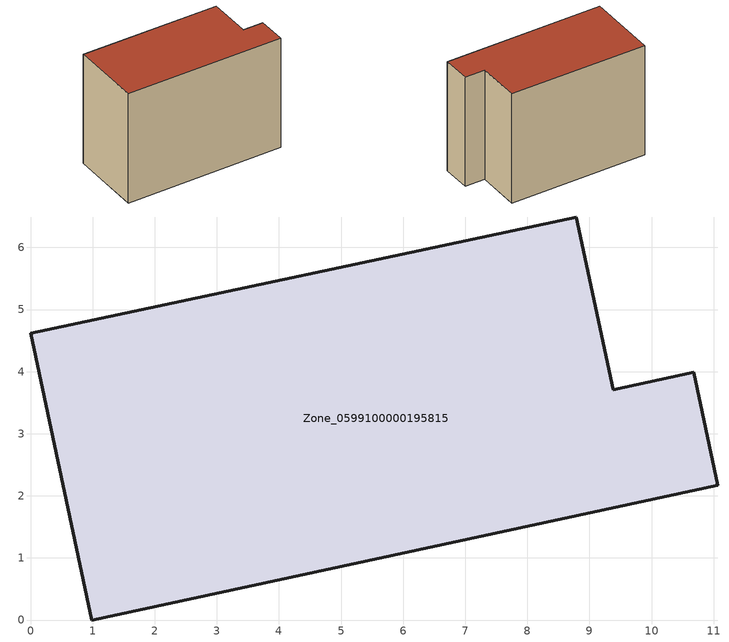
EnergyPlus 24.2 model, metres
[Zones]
Zone_0599100000195815
 floor ground (C_G): 0.99,0 0,4.62 8.79,6.49 9.38,3.71 10.68,3.99 11.07,2.17 z0
 wall outside (C_F): 0.99,0 11.07,2.17 10.68,3.99 9.38,3.71 8.79,6.49 0,4.62 0.99,0 z0:7.5
 roof outside (C_R): 0,4.62 0.99,0 11.07,2.17 10.68,3.99 9.38,3.71 8.79,6.49 z7.5
[BUILDING]
Pand.0599100000195815: North Axis=0; Terrain=City; Loads Convergence Tolerance Value=0.04; Temperature Convergence Tolerance Value=0.4; Solar Distribution=FullExterior; Maximum Number of Warmup Days=25; Minimum Number of Warmup Days=1
[Site:Location]
Rotterdam.The.Hague.AP_ZH_NLD Design_Conditions: Latitude=51.96; Longitude=4.45; Time Zone=1; Elevation=-4.5
[SITE:GROUNDTEMPERATURE:BUILDINGSURFACE]
18, 18, 18, 18, 18, 18, 18, 18, 18, 18, 18, 18
[MATERIAL] Thermal Absorptance=0.9; Solar Absorptance=0.7; Visible Absorptance=0.7
Name | Roughness | Thickness | Conductivity | Density | Specific Heat
G.TI.1946 | MediumSmooth | 0.15 | 1 | 540 | 1210
F.TI.1946 | Rough | 0.3 | 0.857143 | 1920 | 840
R.TI.1946 | MediumRough | 0.2 | 0.1 | 1500 | 1000
[CONSTRUCTION]
C_G: G.TI.1946
C_F: F.TI.1946
C_R: R.TI.1946
[ZONE]
Zone_0599100000195815: Type=1; Multiplier=1; Ceiling Height=Autocalculate; Volume=Autocalculate; Floor Area=autocalculate; Part of Total Floor Area=Yes
[ZONEINFILTRATION:DESIGNFLOWRATE]
Infil_Zone_0599100000195815: Zone or ZoneList or Space or SpaceList=Zone_0599100000195815; Schedule=AlwaysOn; Design Flow Rate Calculation Method=Flow/Area; Flow Rate per Floor Area=0.003; Constant Term Coefficient=1; Temperature Term Coefficient=0; Velocity Term Coefficient=0; Velocity Squared Term Coefficient=0
[HVACTEMPLATE:ZONE:IDEALLOADSAIRSYSTEM]
Zone_0599100000195815: Maximum Heating Supply Air Temperature=50; Minimum Cooling Supply Air Temperature=13; Maximum Heating Supply Air Humidity Ratio=0.0156; Minimum Cooling Supply Air Humidity Ratio=0.0077; Heating Limit=NoLimit; Cooling Limit=NoLimit; Dehumidification Control Type=ConstantSensibleHeatRatio; Cooling Sensible Heat Ratio=0.7; Dehumidification Setpoint=60; Humidification Control Type=None; Humidification Setpoint=30; Outdoor Air Method=None; Outdoor Air Flow Rate per Person=0.00944; Outdoor Air Flow Rate per Zone Floor Area=0; Outdoor Air Flow Rate per Zone=0; Demand Controlled Ventilation Type=None; Outdoor Air Economizer Type=NoEconomizer; Heat Recovery Type=None; Sensible Heat Recovery Effectiveness=0.7; Latent Heat Recovery Effectiveness=0.65
[ZONECONTROL:THERMOSTAT]
ThermostatControl_Zone_0599100000195815: Zone or ZoneList=Zone_0599100000195815; Control Type Schedule=DualSetpointControlType; Control 1=Thermostat_Zone_0599100000195815; Temperature Difference Between Cutout And Setpoint=0
[THERMOSTATSETPOINT:DUALSETPOINT]
Thermostat_Zone_0599100000195815: Heating Setpoint Temperature Schedule=HeatingSetpoint_Zone_0599100000195815; Cooling Setpoint Temperature Schedule=CoolingSetpoint_Zone_0599100000195815
[SCHEDULE:COMPACT]
HeatingSetpoint_Zone_0599100000195815: Through: 12/31, For: AllDays, Until: 24:00, 21
CoolingSetpoint_Zone_0599100000195815: Through: 12/31, For: AllDays, Until: 24:00, 24
DualSetpointControlType: Through: 12/31, For: AllDays, Until: 24:00, 4
AlwaysOn: Through: 12/31, For: AllDays, Until: 24:00, 1
